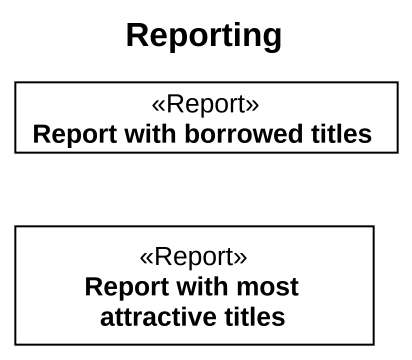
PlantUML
@startuml
title Reporting
hide circle
hide empty members
class "Report with borrowed titles" as Report_with_borrowed_titles <<Report>>
class "Report with most attractive titles" as Report_with_most_attractive <<Report>>
@enduml
